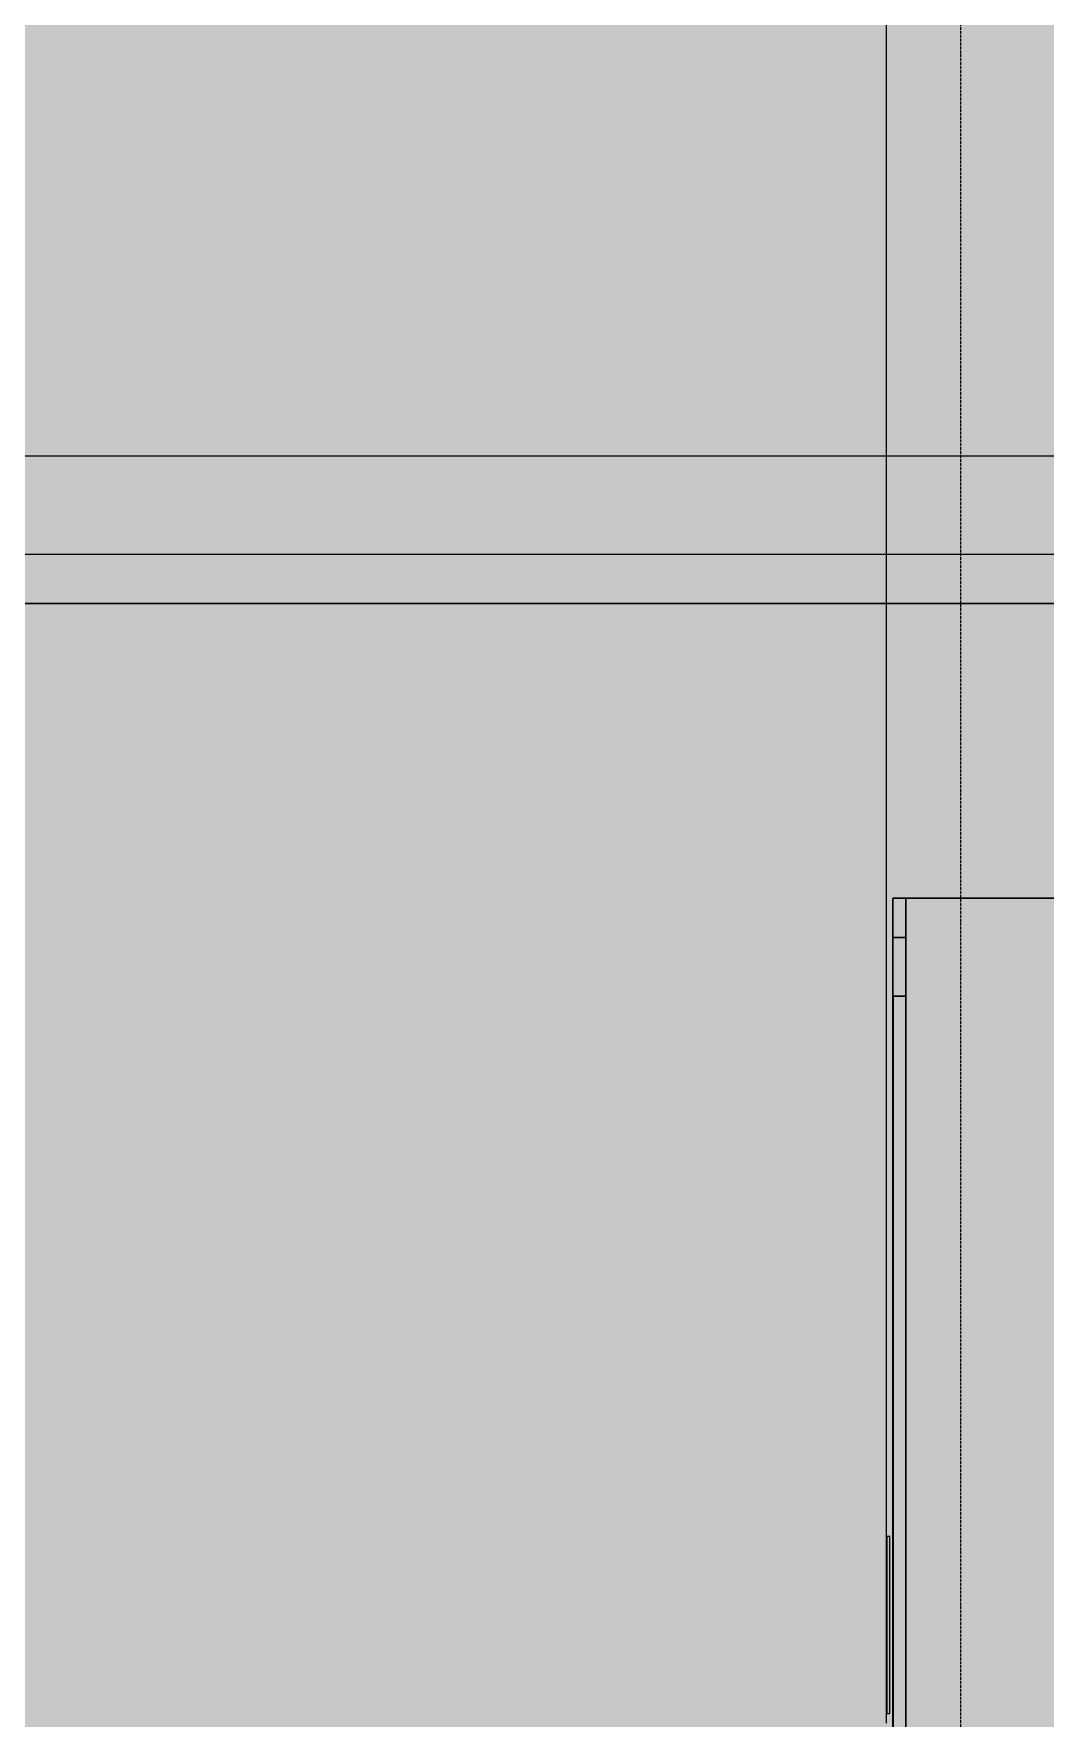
# Model space of a CAD drawing. Header units: millimetres. Extents: x 632 to 645312, y -3890 to 22200.
# Drawn here: x 639294 to 640324, y 6505 to 8220 of the extents above; entities that cross this region are included whole.
import ezdxf

# ---------------------------------------------------------------- set-up
doc = ezdxf.new("R2010")
doc.units = ezdxf.units.MM
doc.linetypes.add('Hidden', pattern=[4, 3, -1])
for name, color, linetype, lineweight in [('A-200-H_WALL', 111, 'Continuous', 13), ('A-200-M_WALL_EXT', 113, 'Continuous', 13), ('A-200-MH_WALL', 110, 'Hidden', 13), ('A-350-M_CEILING', 13, 'Continuous', 13), ('A-700-M_FFE', 30, 'Continuous', 13), ('Z-710-M_SIGN', 13, 'Continuous', 13)]:
    doc.layers.add(name, color=color, linetype=linetype, lineweight=lineweight)

# ---------------------------------------------------------------- blocks, each defined once
blk = doc.blocks.new('SIGNAGE - SIGNAGE - AMBULANT-2704061-S6_501-SECTION C1')
at = {"layer": 'Z-710-M_SIGN', "color": 53, "lineweight": 5}
for p, q in [((4350682.3, 6690), (4350682.3, 6510)), ((4350685.3, 6690), (4350682.3, 6690)), ((4350682.3, 6690), (4350682.3, 6689.3)), ((4350682.3, 6689.3), (4350682.3, 6687.3)), ((4350685.3, 6510), (4350685.3, 6690)), ((4350685.3, 6689.3), (4350685.3, 6690)), ((4350685.3, 6687.3), (4350685.3, 6689.3)), ((4350682.3, 6687.3), (4350682.3, 6684.1)), ((4350682.3, 6684.1), (4350682.3, 6680)), ((4350682.3, 6680), (4350682.3, 6675.2)), ((4350682.3, 6675.2), (4350682.3, 6670)), ((4350685.3, 6684.1), (4350685.3, 6687.3)), ((4350685.3, 6680), (4350685.3, 6684.1)), ((4350685.3, 6675.2), (4350685.3, 6680)), ((4350685.3, 6670), (4350685.3, 6675.2)), ((4350682.3, 6670), (4350682.3, 6530)), ((4350685.3, 6530), (4350685.3, 6670)), ((4350682.3, 6530), (4350682.3, 6524.8)), ((4350682.3, 6524.8), (4350682.3, 6520)), ((4350682.3, 6520), (4350682.3, 6515.9)), ((4350685.3, 6524.8), (4350685.3, 6530)), ((4350685.3, 6520), (4350685.3, 6524.8)), ((4350685.3, 6515.9), (4350685.3, 6520)), ((4350682.3, 6515.9), (4350682.3, 6512.7)), ((4350682.3, 6512.7), (4350682.3, 6510.7)), ((4350682.3, 6510.7), (4350682.3, 6510)), ((4350682.3, 6510), (4350685.3, 6510)), ((4350685.3, 6512.7), (4350685.3, 6515.9)), ((4350685.3, 6510.7), (4350685.3, 6512.7)), ((4350685.3, 6510), (4350685.3, 6510.7))]:
    blk.add_line(p, q, dxfattribs=at)
blk = doc.blocks.new('Toilet Partition_3 cubicles with ambulant - Toilet Partition_3 cubicles with ambulant-3225862-S6_501-SECTION C1')
at = {"layer": 'A-700-M_FFE', "color": 53, "lineweight": 5}
for p, q in [((4350688.6, 7340), (4350701.6, 7340)), ((4350701.6, 7340), (4350688.6, 7340)), ((4350688.6, 7300), (4350688.6, 7340)), ((4350688.6, 7340), (4350688.6, 7300)), ((4350701.6, 7340), (4352295.1, 7340)), ((4352295.1, 7340), (4350701.6, 7340)), ((4350701.6, 7300), (4350701.6, 7340)), ((4350701.6, 7340), (4350701.6, 7300)), ((4350701.6, 7300), (4350701.6, 7340)), ((4350701.6, 7300), (4350701.6, 7340)), ((4350701.6, 7340), (4352288.6, 7340)), ((4352288.6, 7340), (4350701.6, 7340)), ((4350701.6, 7300), (4350701.6, 7340)), ((4350701.6, 7340), (4350701.6, 7300)), ((4350688.6, 7300), (4350701.6, 7300)), ((4350701.6, 7300), (4350688.6, 7300)), ((4350688.6, 7240), (4350688.6, 7300)), ((4350688.6, 7300), (4350688.6, 7240)), ((4350688.6, 7300), (4350701.6, 7300)), ((4350701.6, 7300), (4350688.6, 7300)), ((4350688.6, 7300), (4350701.6, 7300)), ((4350701.6, 7300), (4350688.6, 7300)), ((4350688.6, 5440), (4350688.6, 7300)), ((4350688.6, 7300), (4350688.6, 5440)), ((4350688.6, 7300), (4350701.6, 7300)), ((4350701.6, 7300), (4350688.6, 7300)), ((4350688.6, 7240), (4350688.6, 7300)), ((4350688.6, 7300), (4350688.6, 7240)), ((4350688.6, 7300), (4350701.6, 7300)), ((4350701.6, 7300), (4350688.6, 7300)), ((4350688.6, 5440), (4350688.6, 7300)), ((4350688.6, 7300), (4350688.6, 5440)), ((4350701.6, 7240), (4350701.6, 7300)), ((4350701.6, 7300), (4350701.6, 7240)), ((4350701.6, 7240), (4350701.6, 7300)), ((4350701.6, 7240), (4350701.6, 7300)), ((4350701.6, 7240), (4350701.6, 7300)), ((4350701.6, 7300), (4350701.6, 7240)), ((4350701.6, 7240), (4350701.6, 7300)), ((4350701.6, 7240), (4350701.6, 7300)), ((4350701.6, 7240), (4350701.6, 7300)), ((4350701.6, 7240), (4350701.6, 7300)), ((4350701.6, 5440), (4350701.6, 7300)), ((4350701.6, 5440), (4350701.6, 7300)), ((4350688.6, 5440), (4350688.6, 7240)), ((4350688.6, 7240), (4350688.6, 5440)), ((4350688.6, 5440), (4350688.6, 7240)), ((4350688.6, 7240), (4350688.6, 5440)), ((4350688.6, 5440), (4350688.6, 7240)), ((4350688.6, 7240), (4350688.6, 5440)), ((4350688.6, 5440), (4350688.6, 7240)), ((4350688.6, 7240), (4350688.6, 5440)), ((4350688.6, 6388.6), (4350688.6, 7240)), ((4350688.6, 6390), (4350688.6, 7240)), ((4350688.6, 6390), (4350688.6, 7240)), ((4350688.8, 7240), (4350701.6, 7240)), ((4350701.6, 7240), (4350688.8, 7240)), ((4350688.8, 7240), (4350701.6, 7240)), ((4350701.6, 7240), (4350688.8, 7240)), ((4350688.8, 7240), (4350701.6, 7240)), ((4350701.6, 7240), (4350688.8, 7240)), ((4350688.8, 5440), (4350688.8, 7240)), ((4350688.8, 7240), (4350688.8, 5440)), ((4350701.6, 5440), (4350701.6, 7240)), ((4350701.6, 7240), (4350701.6, 5440)), ((4350701.6, 5440), (4350701.6, 7240)), ((4350701.6, 5440), (4350701.6, 7240)), ((4350701.6, 5440), (4350701.6, 7240)), ((4350701.6, 5440), (4350701.6, 7240)), ((4350701.6, 5440), (4350701.6, 7240)), ((4350701.6, 5440), (4350701.6, 7240)), ((4350701.6, 5440), (4350701.6, 7240)), ((4350701.6, 7240), (4350701.6, 5440)), ((4350701.6, 5440), (4350701.6, 7240)), ((4350701.6, 5440), (4350701.6, 7240)), ((4350701.6, 5440), (4350701.6, 7240)), ((4350701.6, 5440), (4350701.6, 7240)), ((4350701.8, 5440), (4350701.8, 7240)), ((4350701.8, 5440), (4350701.8, 7240))]:
    blk.add_line(p, q, dxfattribs=at)
blk = doc.blocks.new('25021-APA-ZZ-ZZ-M3-AR-000001_V3_rvt-8-S6_501-SECTION C1')
at = {"layer": 'A-200-M_WALL_EXT', "color": 53, "lineweight": 5}
for p, q in [((4350681.6, 8240), (4350681.6, 7790)), ((4350681.6, 7790), (4350681.6, 7690)), ((4350681.6, 7690), (4350681.6, 7640)), ((4348952.3, 7640), (4350705.9, 7640)), ((4352310.3, 7640), (4348952.3, 7640)), ((4350681.6, 7640), (4350681.6, 6500)), ((4350705.9, 7640), (4352310.3, 7640))]:
    blk.add_line(p, q, dxfattribs=at)
at = {"layer": 'A-350-M_CEILING', "color": 53, "lineweight": 5}
for p, q in [((4352336.3, 7790), (4345538.3, 7790)), ((4352336.3, 7790), (4345538.3, 7790)), ((4345538.3, 7690), (4352336.3, 7690)), ((4345538.3, 7690), (4352336.3, 7690))]:
    blk.add_line(p, q, dxfattribs=at)
at = {"layer": 'A-700-M_FFE', "color": 53, "lineweight": 5}
blk.add_blockref('Toilet Partition_3 cubicles with ambulant - Toilet Partition_3 cubicles with ambulant-3225862-S6_501-SECTION C1', (0, 0), dxfattribs=at)
at = {"layer": 'Z-710-M_SIGN', "color": 53, "lineweight": 5}
blk.add_blockref('SIGNAGE - SIGNAGE - AMBULANT-2704061-S6_501-SECTION C1', (0, 0), dxfattribs=at)

msp = doc.modelspace()

# ---------------------------------------------------------------- hatches: boundary and pattern name
at = {"layer": 'A-200-H_WALL'}
h = msp.add_hatch(color=256, dxfattribs=at)
h.paths.add_polyline_path([(641812.5, 4900), (642012.5, 4900), (642012.5, 5000), (641812.5, 5000), (641812.5, 4955.7), (641737.5, 4955.7), (641737.5, 5000), (635495.9, 5000), (635495.9, 4900), (641737.5, 4900)])
h.paths.add_polyline_path([(642012.5, 5150), (642012.5, 8200), (642162.5, 8200), (642162.5, 15858.3), (635495.9, 16441.5), (635495.9, 15899.7), (641710.8, 15356), (641710.8, 15448), (641910.8, 15448), (641910.8, 15248), (641820.5, 15248), (641820.5, 15225.9), (641887.5, 15225.9), (641887.5, 14722.1), (641812.5, 14722.1), (641812.5, 15248), (641710.8, 15248), (641710.8, 15280.7), (641691.5, 15282.4), (641690.2, 15267.4), (635495.9, 15809.4), (635495.9, 5150), (641737.5, 5150), (641737.5, 5378), (641804.5, 5378), (641804.5, 5472.4), (641812.5, 5472.4), (641812.5, 5150), (641904.5, 5150)])
h.paths.add_polyline_path([(641904.8, 15254), (641904.8, 15442), (641716.8, 15442), (641716.8, 15355.5), (641801.2, 15348.1), (641794.7, 15273.4), (641716.8, 15280.2), (641716.8, 15254), (641812.5, 15254), (641812.5, 15282.5), (641820.5, 15282.5), (641820.5, 15254)])

# ---------------------------------------------------------------- linework, layer by layer
at = {"layer": 'A-200-MH_WALL', "lineweight": 25}
msp.add_line((640238, 4900), (640238, 16026.7), dxfattribs=at)

# ---------------------------------------------------------------- block references
at = {"color": 10, "lineweight": 5}
msp.add_blockref('25021-APA-ZZ-ZZ-M3-AR-000001_V3_rvt-8-S6_501-SECTION C1', (-3710519.8, 0), dxfattribs=at)

doc.saveas('drawing.dxf')
